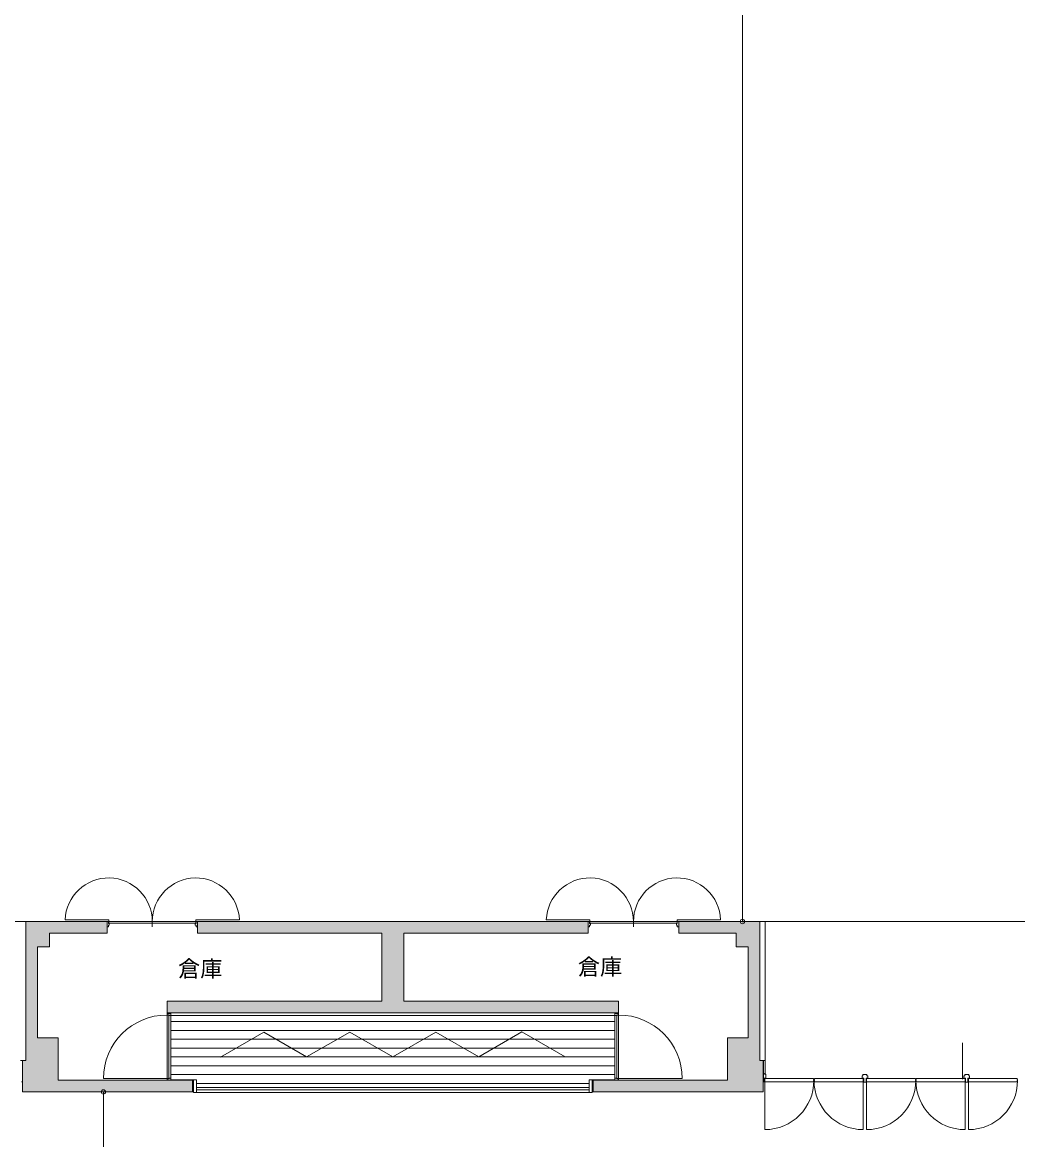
# Model space of a CAD drawing. Units: millimetres, scale not verified. Extents: x -61855 to 52913, y -114842 to -21833.
# Drawn here: x -32912 to -14927, y -92783 to -72588 of the extents above; entities that cross this region are included whole.
import ezdxf
from ezdxf.enums import TextEntityAlignment as Align

# ---------------------------------------------------------------- set-up
doc = ezdxf.new("R2010")
doc.units = ezdxf.units.MM
doc.header["$LTSCALE"] = 200
doc.header["$PDMODE"] = 32
doc.header["$PDSIZE"] = 80
for name, color, linetype, lineweight in [('0-1_躯体', 7, 'Continuous', 9), ('0-2_建具', 7, 'Continuous', 9), ('0-3_仕上', 4, 'Continuous', 5), ('0-5_設備機器', 7, 'Continuous', 9), ('0-6_寸法', 4, 'Continuous', 5)]:
    doc.layers.add(name, color=color, linetype=linetype, lineweight=lineweight)
doc.layers.add('0-4_室名', color=7, linetype='Continuous')
doc.styles.add('・', font='')
doc.styles.get('・').set_extended_font_data('・')

msp = doc.modelspace()

# ---------------------------------------------------------------- linework, layer by layer
at = {"layer": '0-1_躯体'}
for p, q in [((-38860.1, -88840), (-12465.6, -88840)), ((-32846.8, -89635), (-32846.8, -88840)), ((-29746.8, -89050), (-29746.8, -88840)), ((-22686.8, -89050), (-22686.8, -88840)), ((-19586.8, -89635), (-19586.8, -88840)), ((-19486.8, -91090), (-19486.8, -88840)), ((-32421.8, -89050), (-32421.8, -89300)), ((-26416.8, -89050), (-29746.8, -89050)), ((-29746.8, -89050), (-26416.8, -89050)), ((-26416.8, -89050), (-26416.8, -90280)), ((-26016.8, -89050), (-26016.8, -90280)), ((-26016.8, -89050), (-22686.8, -89050)), ((-20011.8, -89050), (-20011.8, -89300)), ((-32636.8, -89300), (-32636.8, -90943)), ((-32636.8, -89300), (-32421.8, -89300)), ((-19796.8, -89300), (-20011.8, -89300)), ((-19796.8, -89300), (-19796.8, -90943)), ((-32846.8, -89561.2), (-32846.8, -91355)), ((-19586.8, -89561.2), (-19586.8, -91355)), ((-30296.8, -90490), (-22136.8, -90490)), ((-30296.8, -90500), (-30296.8, -90490)), ((-30296.8, -90500), (-30226.8, -90500)), ((-30226.8, -90500), (-30226.8, -90540)), ((-30226.8, -91710), (-30226.8, -90522.3)), ((-30226.8, -90540), (-22207.4, -90540)), ((-22136.8, -90500), (-22206.8, -90500)), ((-22206.8, -90500), (-22206.8, -91703)), ((-22136.8, -90500), (-22136.8, -90490)), ((-32636.8, -90943), (-32266.8, -90943)), ((-32266.8, -91710), (-32266.8, -90943)), ((-19796.8, -90943), (-20166.8, -90943)), ((-20166.8, -91710), (-20166.8, -90943)), ((-19486.8, -91355), (-19486.8, -91090)), ((-32946.8, -91355), (-32846.8, -91355)), ((-32906.8, -91920), (-32906.8, -91355)), ((-19486.8, -91355), (-19586.8, -91355)), ((-19526.8, -91920), (-19526.8, -91355)), ((-32266.8, -91710), (-30432.4, -91710)), ((-30487.5, -91710), (-29816.8, -91710)), ((-30226.8, -91700), (-29766.8, -91700)), ((-29836.8, -91920), (-29836.8, -91710)), ((-29816.8, -91930), (-29816.8, -91700)), ((-29766.8, -91930), (-29766.8, -91700)), ((-26181, -91840), (-29766.8, -91840)), ((-26181, -91885), (-29766.8, -91885)), ((-26252.7, -91840), (-22666.8, -91840)), ((-26252.7, -91885), (-22666.8, -91885)), ((-22666.8, -91930), (-22666.8, -91700)), ((-22616.8, -91930), (-22616.8, -91700)), ((-21946.1, -91710), (-22616.8, -91710)), ((-22596.8, -91920), (-22596.8, -91710)), ((-20166.8, -91710), (-22001.3, -91710)), ((-32906.8, -91920), (-29816.8, -91920)), ((-26192.2, -91930), (-29816.8, -91930)), ((-26241.5, -91930), (-22616.8, -91930)), ((-19526.8, -91920), (-22616.8, -91920))]:
    msp.add_line(p, q, dxfattribs=at)
for points in [[(-31381.8, -88840), (-31381.8, -89050), (-32421.8, -89050), (-31381.8, -89050)], [(-21051.8, -88840), (-21051.8, -89050), (-20011.8, -89050), (-21051.8, -89050)], [(-26416.8, -89050), (-26416.8, -90280), (-28076.3, -90280)], [(-30296.8, -90490), (-30296.8, -90280), (-26416.8, -90280)], [(-22136.8, -90500), (-22136.8, -90280), (-26016.8, -90280)], [(-22206.8, -91710), (-22206.8, -91700), (-22666.8, -91700)]]:
    msp.add_lwpolyline(points, dxfattribs=at)
at = {"layer": '0-1_躯体', "color": 9}
for points in [[(-32421.8, -89300), (-32421.8, -88840), (-32846.8, -89300), (-32846.8, -88840)], [(-32846.8, -88840), (-32846.8, -89050), (-31381.8, -88840), (-31381.8, -89050)], [(-22686.8, -89050), (-22686.8, -88840), (-29746.8, -89050), (-29746.8, -88840)], [(-21051.8, -89050), (-19586.8, -89050), (-21051.8, -88840), (-19586.8, -88840)], [(-20011.8, -89300), (-19586.8, -89300), (-20011.8, -88840), (-19586.8, -88840)], [(-19796.8, -90943), (-19586.8, -90943), (-19796.8, -88840), (-19586.8, -88840)], [(-26016.8, -90280), (-26016.8, -89050), (-26416.8, -90280), (-26416.8, -89050)], [(-32636.8, -89300), (-32846.8, -89300), (-32636.8, -90943), (-32846.8, -90943)], [(-22136.8, -90490), (-22136.8, -90280), (-30296.8, -90490), (-30296.8, -90280)], [(-32266.8, -90943), (-32846.8, -90943), (-32266.8, -91920), (-32846.8, -91920)], [(-19586.8, -91710), (-19586.8, -90943), (-20166.8, -91710), (-20166.8, -90943)], [(-32846.8, -91355), (-32906.8, -91355), (-32846.8, -91920), (-32906.8, -91920)], [(-19526.8, -91920), (-19526.8, -91355), (-19586.8, -91920), (-19586.8, -91355)], [(-29816.8, -91920), (-29816.8, -91710), (-32266.8, -91920), (-32266.8, -91710)], [(-19526.8, -91920), (-19526.8, -91710), (-22596.8, -91920), (-22596.8, -91710)]]:
    msp.add_solid(points, dxfattribs=at)
at = {"layer": '0-2_建具', "color": 4, "lineweight": 5}
for p, q in [((-32138.8, -88810), (-31351.8, -88810)), ((-28989.9, -88810), (-29776.8, -88810)), ((-23443.8, -88810), (-22656.8, -88810)), ((-20294.9, -88810), (-21081.8, -88810)), ((-30296.8, -91680), (-31446.8, -91680)), ((-22136.8, -91680), (-20986.8, -91680)), ((-19496.8, -92601), (-19496.8, -91675)), ((-17716.8, -92601), (-17716.8, -91675)), ((-17656.8, -92601), (-17656.8, -91675)), ((-15876.8, -92601), (-15876.8, -91675)), ((-15816.8, -92601), (-15816.8, -91675))]:
    msp.add_line(p, q, dxfattribs=at)
at = {"layer": '0-2_建具'}
for p, q in [((-31381.8, -88840), (-31356.8, -88840)), ((-31381.8, -88840), (-31381.8, -88935)), ((-31351.8, -88810), (-31351.8, -88870)), ((-30599.3, -88840), (-31351.8, -88840)), ((-30584.3, -88840), (-29776.8, -88840)), ((-30564.3, -88811.9), (-30564.3, -88933.4)), ((-22686.8, -88840), (-22661.8, -88840)), ((-22686.8, -88840), (-22686.8, -88935)), ((-22656.8, -88810), (-22656.8, -88870)), ((-21904.3, -88840), (-22656.8, -88840)), ((-21889.3, -88840), (-21081.8, -88840)), ((-21869.3, -88811.9), (-21869.3, -88933.4)), ((-31381.8, -88935), (-31356.8, -88935)), ((-31356.8, -88905), (-31341.8, -88905)), ((-31356.8, -88905), (-31356.8, -88935)), ((-31341.8, -88875), (-31341.8, -88905)), ((-29786.8, -88875), (-29786.8, -88905)), ((-29786.8, -88875), (-29786.8, -88905)), ((-29771.8, -88905), (-29786.8, -88905)), ((-29771.8, -88905), (-29786.8, -88905)), ((-29771.8, -88905), (-29771.8, -88935)), ((-29771.8, -88905), (-29771.8, -88935)), ((-22686.8, -88935), (-22661.8, -88935)), ((-22661.8, -88905), (-22646.8, -88905)), ((-22661.8, -88905), (-22661.8, -88935)), ((-22646.8, -88875), (-22646.8, -88905)), ((-21091.8, -88875), (-21091.8, -88905)), ((-21091.8, -88875), (-21091.8, -88905)), ((-21076.8, -88905), (-21091.8, -88905)), ((-21076.8, -88905), (-21091.8, -88905)), ((-21076.8, -88905), (-21076.8, -88935)), ((-21076.8, -88905), (-21076.8, -88935)), ((-30296.8, -90500), (-30296.8, -90525)), ((-30296.8, -90500), (-30226.8, -90500)), ((-30296.8, -91680), (-30296.8, -90530)), ((-30296.8, -90530), (-30266.8, -90530)), ((-30266.8, -91680), (-30266.8, -90530)), ((-30226.8, -90540), (-30226.8, -90500)), ((-22136.8, -90500), (-22206.8, -90500)), ((-22206.8, -90540), (-22206.8, -90500)), ((-22166.8, -91680), (-22166.8, -90530)), ((-22136.8, -90530), (-22166.8, -90530)), ((-22136.8, -90500), (-22136.8, -90525)), ((-22136.8, -91680), (-22136.8, -90530)), ((-19516.8, -91355), (-19486.8, -91355)), ((-19516.8, -91735), (-19516.8, -91355)), ((-19486.8, -91585), (-19486.8, -91355)), ((-30296.8, -91680), (-30266.8, -91680)), ((-30296.8, -91710), (-30296.8, -91685)), ((-30226.8, -91670), (-30226.8, -91710)), ((-22206.8, -91670), (-22206.8, -91710)), ((-22136.8, -91680), (-22166.8, -91680)), ((-22136.8, -91710), (-22136.8, -91685)), ((-19506.8, -91670), (-19476.8, -91670)), ((-19506.8, -91734.9), (-19506.8, -91670)), ((-19501.8, -91585), (-19486.8, -91585)), ((-19501.8, -91600), (-19501.8, -91585)), ((-19501.8, -91600), (-19476.8, -91600)), ((-19496.8, -91675), (-18614.3, -91675)), ((-19476.8, -91670), (-19476.8, -91600)), ((-18614.3, -91697.5), (-18614.3, -91675)), ((-18599.3, -91697.5), (-18599.3, -91675)), ((-17716.8, -91675), (-18599.3, -91675)), ((-17721.8, -91630), (-17736.8, -91630)), ((-17736.8, -91670), (-17736.8, -91630)), ((-17706.8, -91670), (-17736.8, -91670)), ((-17651.8, -91605), (-17721.8, -91605)), ((-17721.8, -91630), (-17721.8, -91605)), ((-17706.8, -91735), (-17706.8, -91670)), ((-17636.8, -91670), (-17666.8, -91670)), ((-17666.8, -91735), (-17666.8, -91670)), ((-17656.8, -91675), (-16774.3, -91675)), ((-17651.8, -91630), (-17651.8, -91605)), ((-17636.8, -91630), (-17651.8, -91630)), ((-17636.8, -91670), (-17636.8, -91630)), ((-16774.3, -91697.5), (-16774.3, -91675)), ((-16759.3, -91697.5), (-16759.3, -91675)), ((-15876.8, -91675), (-16759.3, -91675)), ((-15881.8, -91630), (-15896.8, -91630)), ((-15896.8, -91670), (-15896.8, -91630)), ((-15866.8, -91670), (-15896.8, -91670)), ((-15811.8, -91605), (-15881.8, -91605)), ((-15881.8, -91630), (-15881.8, -91605)), ((-15866.8, -91735), (-15866.8, -91670)), ((-15796.8, -91670), (-15826.8, -91670)), ((-15826.8, -91735), (-15826.8, -91670)), ((-15816.8, -91675), (-14934.3, -91675)), ((-15811.8, -91630), (-15811.8, -91605)), ((-15796.8, -91630), (-15811.8, -91630)), ((-15796.8, -91670), (-15796.8, -91630)), ((-14934.3, -91697.5), (-14934.3, -91675)), ((-32906.8, -91740), (-32929.3, -91740)), ((-32906.8, -91735), (-32916.8, -91735)), ((-32906.8, -91740), (-32906.8, -91735)), ((-30296.8, -91710), (-30226.8, -91710)), ((-22136.8, -91710), (-22206.8, -91710)), ((-19526.8, -91735), (-19516.8, -91735)), ((-19526.8, -91740), (-19526.8, -91735)), ((-19526.8, -91740), (-19504.3, -91740)), ((-19504.3, -91740), (-19506.8, -91734.9)), ((-18614.3, -91735), (-19496.8, -91735)), ((-18614.3, -91697.5), (-18608.3, -91697.5)), ((-18614.3, -91712.5), (-18608.3, -91712.5)), ((-18614.3, -91735), (-18614.3, -91712.5)), ((-18608.3, -91712.5), (-18608.3, -91697.5)), ((-18605.3, -91712.5), (-18605.3, -91697.5)), ((-18599.3, -91697.5), (-18605.3, -91697.5)), ((-18599.3, -91712.5), (-18605.3, -91712.5)), ((-18599.3, -91735), (-18599.3, -91712.5)), ((-18599.3, -91735), (-17716.8, -91735)), ((-17706.8, -91735), (-17711.8, -91745)), ((-17668.9, -91745), (-17711.8, -91745)), ((-17676.8, -91745), (-17662, -91745)), ((-17666.8, -91735), (-17662, -91745)), ((-16758.9, -91735), (-17656.8, -91735)), ((-16774.3, -91697.5), (-16768.3, -91697.5)), ((-16774.3, -91712.5), (-16768.3, -91712.5)), ((-16774.3, -91735), (-16774.3, -91712.5)), ((-16768.3, -91712.5), (-16768.3, -91697.5)), ((-16765.3, -91712.5), (-16765.3, -91697.5)), ((-16759.3, -91697.5), (-16765.3, -91697.5)), ((-16759.3, -91712.5), (-16765.3, -91712.5)), ((-16759.3, -91735), (-16759.3, -91712.5)), ((-16759.3, -91735), (-15876.8, -91735)), ((-15866.8, -91735), (-15871.8, -91745)), ((-15828.9, -91745), (-15871.8, -91745)), ((-15836.8, -91745), (-15822, -91745)), ((-15826.8, -91735), (-15822, -91745)), ((-14934.3, -91735), (-15816.8, -91735)), ((-14934.3, -91697.5), (-14928.3, -91697.5)), ((-14934.3, -91712.5), (-14928.3, -91712.5)), ((-14934.3, -91735), (-14934.3, -91712.5)), ((-14928.3, -91712.5), (-14928.3, -91697.5))]:
    msp.add_line(p, q, dxfattribs=at)
for points in [[(-31356.8, -88840), (-31356.8, -88875), (-31341.8, -88875), (-31356.8, -88875)], [(-29776.8, -88810), (-29776.8, -88870), (-31351.8, -88870)], [(-29746.8, -88840), (-29746.8, -88935), (-29771.8, -88935)], [(-29746.8, -88840), (-29746.8, -88935), (-29771.8, -88935)], [(-29746.8, -88840), (-29771.8, -88840), (-29771.8, -88875)], [(-29746.8, -88840), (-29771.8, -88840), (-29771.8, -88875)], [(-22661.8, -88840), (-22661.8, -88875), (-22646.8, -88875), (-22661.8, -88875)], [(-21081.8, -88810), (-21081.8, -88870), (-22656.8, -88870)], [(-21051.8, -88840), (-21051.8, -88935), (-21076.8, -88935)], [(-21051.8, -88840), (-21051.8, -88935), (-21076.8, -88935)], [(-21051.8, -88840), (-21076.8, -88840), (-21076.8, -88875)], [(-21051.8, -88840), (-21076.8, -88840), (-21076.8, -88875)], [(-29771.8, -88875), (-29786.8, -88875), (-29786.8, -88905)], [(-21076.8, -88875), (-21091.8, -88875), (-21091.8, -88905)], [(-30296.8, -90525), (-30261.8, -90525), (-30261.8, -90540), (-30226.8, -90540)], [(-22136.8, -90525), (-22171.8, -90525), (-22171.8, -90540), (-22206.8, -90540)], [(-30296.8, -91685), (-30261.8, -91685), (-30261.8, -91670), (-30226.8, -91670)], [(-22136.8, -91685), (-22171.8, -91685), (-22171.8, -91670), (-22206.8, -91670)]]:
    msp.add_lwpolyline(points, dxfattribs=at)
at = {"layer": '0-2_建具', "color": 4, "lineweight": 5}
for centre, radius, start, end in [((-31351.8, -88840), 787.5, 359.97632, 177.81678), ((-29776.8, -88840), 787.5, 2.18322, 179.94605), ((-22656.8, -88840), 787.5, 359.97632, 177.81678), ((-21081.8, -88840), 787.5, 2.18322, 179.94605), ((-30296.8, -91680), 1150, 90, 180), ((-22136.8, -91680), 1150, 0, 90), ((-19496.8, -91712.5), 888.5, 270, 0), ((-17716.8, -91712.5), 888.5, 180, 270), ((-17656.8, -91712.5), 888.5, 270, 0), ((-15876.8, -91712.5), 888.5, 180, 270), ((-15816.8, -91712.5), 888.5, 270, 0)]:
    msp.add_arc(centre, radius, start, end, dxfattribs=at)
at = {"layer": '0-3_仕上'}
for p, q in [((-22206.8, -90647.7), (-30226.8, -90647.7)), ((-22206.8, -90807.7), (-30226.8, -90807.7)), ((-22206.8, -90967.7), (-30226.8, -90967.7)), ((-22206.8, -91127.7), (-30226.8, -91127.7)), ((-22206.8, -91287.7), (-30226.8, -91287.7)), ((-22206.8, -91447.7), (-30226.8, -91447.7)), ((-22206.8, -91607.7), (-30226.8, -91607.7)), ((-22666.8, -91767.7), (-29766.8, -91767.7))]:
    msp.add_line(p, q, dxfattribs=at)
at = {"layer": '0-5_設備機器'}
for p, q in [((-29329.1, -91290.9), (-28549.6, -90840.9)), ((-28549.6, -90840.9), (-27775.7, -91287.7)), ((-27775.7, -91287.7), (-26996.2, -90837.7)), ((-25437.4, -90837.7), (-24663.4, -91284.6)), ((-24663.4, -91284.6), (-23884, -90834.6)), ((-23884, -90834.6), (-23104.6, -91284.6)), ((-15924.3, -91032.5), (-15924.3, -91687.5)), ((-15924.3, -91032.5), (-15924.3, -91687.5))]:
    msp.add_line(p, q, dxfattribs=at)
msp.add_lwpolyline([(-26996.2, -90837.7), (-26216.8, -91287.7), (-25437.4, -90837.7)], dxfattribs=at)
at = {"layer": '0-6_寸法'}
for p, q in [((-19900, -35240), (-19900, -88840)), ((-31446.8, -91920), (-31446.8, -105910))]:
    msp.add_line(p, q, dxfattribs=at)
for p in [(-19900, -88840), (-31446.8, -91920)]:
    msp.add_point(p, dxfattribs=at)

# ---------------------------------------------------------------- texts
at = {"layer": '0-4_室名', "style": '・'}
for p in [(-30097.1, -89927.1), (-22872.6, -89894)]:
    msp.add_text('倉庫', height=293.3, dxfattribs=at).set_placement(p, align=Align.BOTTOM_LEFT)

doc.saveas('drawing.dxf')
